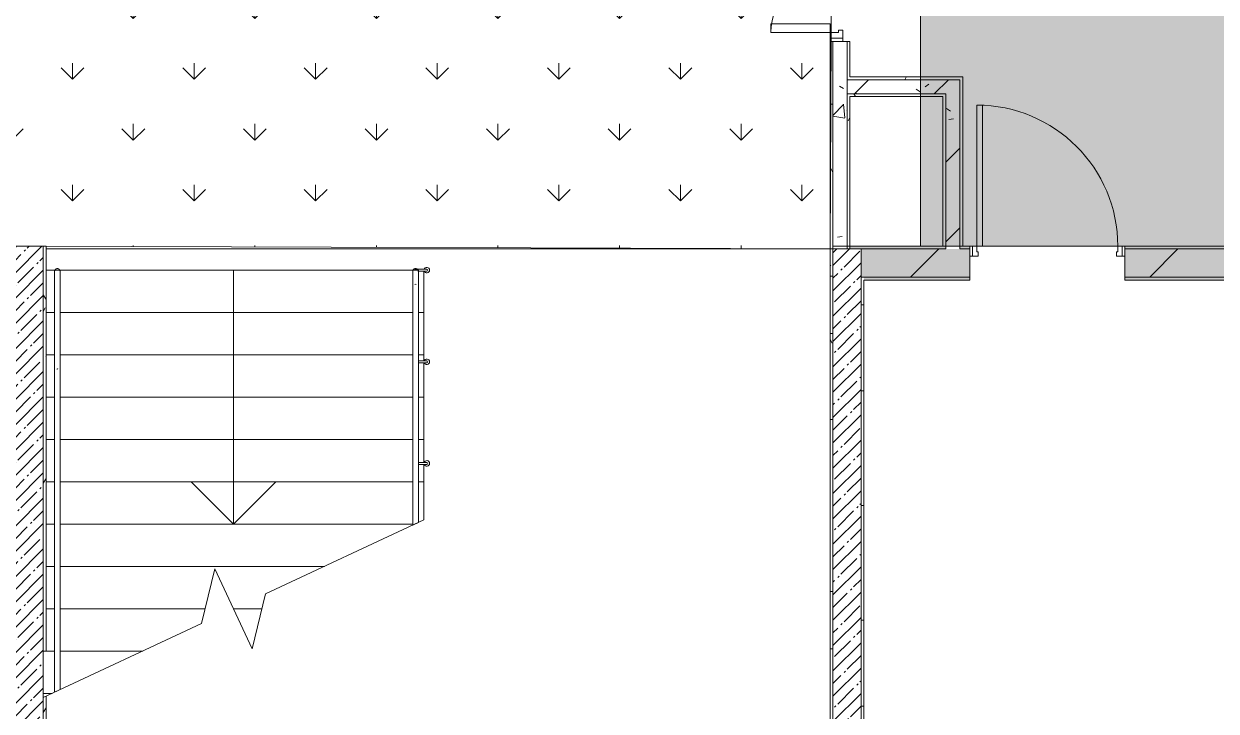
# Model space of a CAD drawing. Header units: millimetres. Extents: x -500089 to 1469082, y -290736 to 166440.
# Drawn here: x 1237216 to 1245671, y -60397 to -55525 of the extents above; entities that cross this region are included whole.
import ezdxf

# ---------------------------------------------------------------- set-up
doc = ezdxf.new("R2010")
doc.units = ezdxf.units.MM
doc.linetypes.add('ASVP_Штриховая_ш3 п1_5', pattern=[4.5, 3, -1.5])
for name, color, linetype, lineweight in [('Двери', 7, 'Continuous', 0), ('Лестницы', 7, 'Continuous', 0), ('Линии разделители', 7, 'ASVP_Штриховая_ш3 п1_5', 0), ('Ограждение', 7, 'Continuous', 0), ('Стены несущие', 7, 'Continuous', 0), ('Стены отделка', 7, 'Continuous', 0), ('Стены штриховка', 7, 'Continuous', 0), ('Стрелки вверх', 7, 'Continuous', 0), ('экспертиза условные обозначения', 1, 'Continuous', 0)]:
    doc.layers.add(name, color=color, linetype=linetype, lineweight=lineweight)
pattern_1 = [(0, (1111853.59, -73570.49), (812.8, 203.2), [67.056, -542.544, 67.056, -542.544, -3251.2]), (0, (1111853.59, -73570.49), (812.8, 203.2), [-1219.2, 67.056, -1152.144, 67.056, -542.544, -1422.4]), (0, (1111853.59, -73570.49), (812.8, 203.2), [-3048, 67.056, -339.344, 67.056, -948.944]), (120, (1112158.39, -73468.89), (-582.37636, 602.30545), [67.056, -542.544, 67.056, -542.544, -3251.2]), (120, (1112158.39, -73468.89), (-582.37636, 602.30545), [-1219.2, 67.056, -1152.144, 67.056, -542.544, -1422.4]), (120, (1112158.39, -73468.89), (-582.37636, 602.30545), [-3048, 67.056, -339.344, 67.056, -948.944]), (240, (1112259.99, -73062.49), (-230.42364, -805.50545), [67.056, -542.544, 67.056, -542.544, -3251.2]), (240, (1112259.99, -73062.49), (-230.42364, -805.50545), [-1219.2, 67.056, -1152.144, 67.056, -542.544, -1422.4]), (240, (1112259.99, -73062.49), (-230.42364, -805.50545), [-3048, 67.056, -339.344, 67.056, -948.944])]
pattern_2 = [(50, (1111853.6, -73570.5), (728.7365, -63.7558), [76.2, -838.2]), (355, (1111853.6, -73570.5), (-140.9716, 764.2276), [60.96, -670.56]), (100.451, (1111914.3, -73575.8), (587.77, 700.4668), [64.76, -712.36]), (46.184, (1111853.6, -73367.3), (1084.316, -168.171), [114.3, -1257.3]), (96.636, (1111943.9, -73381.3), (949.61, 989.71), [97.14, -1068.54]), (351.184, (1111853.6, -73367.3), (949.6206, 989.701), [91.44, -1005.84]), (21, (1111955.2, -73418.1), (606.4579, -409.0606), [76.2, -838.2]), (326, (1111955.2, -73418.1), (247.2083, 736.753), [60.96, -670.56]), (71.451, (1112005.7, -73452.2), (853.6683, 327.6855), [64.76, -712.36]), (37.5, (1111853.59, -73570.5), (12.3547, 338.2201), [33.528, -628.904, 33.528, -647.192, -673.1]), (37.5, (1111853.59, -73570.5), (12.3547, 338.2201), [-1343.152, 33.528, -639.572]), (7.5, (1111853.6, -73570.5), (267.2789, 400.7221), [33.528, -354.584, 33.528, -613.664, -256.54]), (7.5, (1111853.6, -73570.5), (267.2789, 400.7221), [-1035.304, 33.528, -223.012]), (327.5, (1111627.02, -73570.5), (542.36333, -22.91534), [33.528, -220.472, 33.528, -758.952, -1051.56]), (327.5, (1111627.02, -73570.5), (542.36333, -22.91534), [-1046.48, 33.528, -1018.032]), (317.5, (1111525.4, -73570.5), (592.517, 101.7071), [33.528, -296.672, 33.528, -492.76, -746.76]), (317.5, (1111525.4, -73570.5), (592.517, 101.7071), [-856.488, 33.528, -713.232])]
pattern_3 = [(45, (1111853.6, -73570.5), (-282.8427, 282.8427), [])]
pattern_4 = [(45, (1111853.59, -73570.49), (-89.80256, 89.80256), []), (45, (1111943.39, -73570.49), (-89.80256, 89.80256), [158.75, -31.75, 13.411, -18.339])]
pattern_5 = [(90, (1077209.23, -303341.8), (-431.0523, 431.0523), [114.3, -747.8046]), (45, (1077209.2, -303341.8), (-431.0523, 431.0523), [114.3, -495.3]), (135, (1077209.2, -303341.8), (-431.0523, -431.0523), [114.3, -495.3])]

# ---------------------------------------------------------------- blocks, each defined once
blk = doc.blocks.new('ASVP_ДверьДеревянная_1 полотно - Входная_внутр_ 1000х2000h_полотно_ Г Пр _950 в чистоте_-4213381-З Этаж 01')
at = {"layer": 'Двери', "lineweight": 18}
for p, q in [((-500, 1120), (-460, 1120)), ((-500, 120), (-500, 1120)), ((-460, 1120), (-460, 120)), ((-550, 120), (-530, 120)), ((-550, 50), (-550, 120)), ((-530, 120), (-500, 120)), ((-530, 50), (-530, 120)), ((-530, 120), (-530, 50)), ((-460, 120), (-500, 120)), ((-500, 120), (-500, 80)), ((500, 120), (530, 120)), ((500, 80), (500, 120)), ((530, 120), (530, 50)), ((530, 120), (550, 120)), ((530, 50), (530, 120)), ((550, 120), (550, 50)), ((-530, 50), (-550, 50)), ((-490, 50), (-530, 50)), ((-500, 80), (-490, 80)), ((-490, 80), (-490, 50)), ((490, 80), (500, 80)), ((490, 50), (490, 80)), ((530, 50), (490, 50)), ((550, 50), (530, 50))]:
    blk.add_line(p, q, dxfattribs=at)
at = {"layer": 'Двери'}
blk.add_arc((-500, 120), 1000, 0, 90, dxfattribs=at)
blk = doc.blocks.new('Ограждение - D40 доп поручень 700_900-3810035-З Этаж 01')
at = {"layer": 'Ограждение'}
for p, q in [((-26.7, 6.7), (-80, 6.7)), ((-80, 6.7), (-80, 6.4)), ((-80, 3.3), (-80, 6.7)), ((-80, 0), (-80, 1.7)), ((-18.2, 6.7), (-53.3, 6.7)), ((-18.9, 6.7), (-53.3, 6.7)), ((-60, -6.7), (-26.7, -6.7)), ((-53.3, -6.7), (-20, -6.7)), ((-53.3, -6.7), (-20, -6.7))]:
    blk.add_line(p, q, dxfattribs=at)
at = {"layer": 'Ограждение', "flags": 128}
for points in [[(-84.6, 4.8), (-84.4, 5), (-84.2, 5.1), (-84, 5.3), (-83.8, 5.5), (-83.6, 5.6), (-83.4, 5.7), (-83.1, 5.9), (-82.9, 6), (-82.7, 6.1), (-82.4, 6.2), (-82.2, 6.3), (-81.9, 6.4), (-81.7, 6.5), (-81.4, 6.5), (-81.1, 6.6), (-80.9, 6.6), (-80.6, 6.6)], [(-84.6, 4.8), (-84.4, 5), (-84.2, 5.1), (-84, 5.3), (-83.8, 5.5), (-83.6, 5.6), (-83.4, 5.7), (-83.1, 5.9), (-82.9, 6), (-82.7, 6.1), (-82.4, 6.2), (-82.2, 6.3), (-81.9, 6.4), (-81.7, 6.5), (-81.4, 6.5), (-81.1, 6.6), (-80.9, 6.6), (-80.6, 6.6)], [(-79.2, 6.7), (-79, 6.7), (-78.6, 6.7), (-78.3, 6.7), (-77.9, 6.7), (-77.5, 6.7), (-77, 6.7), (-76.5, 6.7), (-75.9, 6.7), (-75.3, 6.7), (-74.7, 6.7), (-74.1, 6.7), (-73.4, 6.7), (-72.7, 6.7), (-71.9, 6.7), (-71.1, 6.7), (-70.3, 6.7), (-69.5, 6.7), (-68.6, 6.7), (-67.7, 6.7), (-66.8, 6.7), (-65.9, 6.7), (-65, 6.7), (-64, 6.7), (-63, 6.7), (-62, 6.7), (-61, 6.7), (-60, 6.7), (-58.9, 6.7), (-57.9, 6.7), (-56.8, 6.7), (-55.8, 6.7), (-54.7, 6.7), (-53.6, 6.7), (-53.3, 6.7)], [(-76.5, 6.7), (-75.9, 6.7), (-75.3, 6.7), (-74.7, 6.7), (-74.1, 6.7), (-73.4, 6.7), (-72.7, 6.7), (-71.9, 6.7), (-71.1, 6.7), (-70.3, 6.7), (-69.5, 6.7), (-68.6, 6.7), (-67.7, 6.7), (-66.8, 6.7), (-65.9, 6.7), (-65, 6.7), (-64, 6.7), (-63, 6.7), (-62, 6.7), (-61, 6.7), (-60, 6.7), (-58.9, 6.7), (-57.9, 6.7), (-56.8, 6.7), (-55.8, 6.7), (-54.7, 6.7), (-53.6, 6.7), (-53.3, 6.7)], [(0, 6.7), (0, 6.7), (-0.1, 6.7), (-0.2, 6.7), (-0.3, 6.7), (-0.5, 6.7), (-0.8, 6.7), (-1, 6.7), (-1.4, 6.7), (-1.7, 6.7), (-2.1, 6.7), (-2.5, 6.7), (-3, 6.7), (-3.5, 6.7), (-4.1, 6.7), (-4.7, 6.7), (-5.3, 6.7), (-5.9, 6.7), (-6.6, 6.7), (-7.3, 6.7), (-8.1, 6.7), (-8.9, 6.7), (-9.7, 6.7), (-10.5, 6.7), (-11.4, 6.7), (-12.3, 6.7), (-13.2, 6.7), (-14.1, 6.7), (-15, 6.7), (-16, 6.7), (-17, 6.7), (-18, 6.7), (-19, 6.7), (-20, 6.7), (-21.1, 6.7), (-22.1, 6.7), (-23.2, 6.7), (-24.2, 6.7), (-25.3, 6.7), (-26.4, 6.7), (-26.7, 6.7)], [(-53.3, -6.7), (-54.4, -6.7), (-55.5, -6.7), (-56.5, -6.7), (-57.6, -6.7), (-58.6, -6.7), (-59.7, -6.7)], [(-53.3, -6.7), (-54.4, -6.7), (-55.5, -6.7), (-56.5, -6.7), (-57.6, -6.7), (-58.6, -6.7), (-59.7, -6.7)], [(-26.7, -6.7), (-25.6, -6.7), (-24.5, -6.7), (-23.5, -6.7), (-22.4, -6.7), (-21.4, -6.7), (-20.3, -6.7), (-19.3, -6.7), (-18.3, -6.7), (-17.3, -6.7), (-16.3, -6.7), (-15.3, -6.7), (-14.4, -6.7), (-13.4, -6.7), (-12.5, -6.7), (-11.6, -6.7), (-10.7, -6.7), (-9.9, -6.7), (-9.1, -6.7), (-8.3, -6.7), (-7.5, -6.7), (-6.8, -6.7), (-6.1, -6.7), (-5.5, -6.7), (-4.8, -6.7), (-4.2, -6.7), (-3.7, -6.7), (-3.1, -6.7), (-2.7, -6.7), (-2.2, -6.7), (-1.8, -6.7), (-1.4, -6.7), (-1.1, -6.7), (-0.8, -6.7), (-0.6, -6.7), (-0.4, -6.7), (-0.2, -6.7), (-0.1, -6.7), (0, -6.7), (0, -6.7)]]:
    blk.add_lwpolyline(points, dxfattribs=at)
at = {"layer": 'Ограждение'}
for centre, radius, start, end in [((-80, 0), 6.67, 90, 135), ((-80, 0), 6.67, 75, 135), ((0, 0), 20, 360, 165), ((0, 0), 6.67, 90, 135), ((0, 0), 6.67, 270, 90), ((0, 0), 20, 199.63434, 360)]:
    blk.add_arc(centre, radius, start, end, dxfattribs=at)
blk.add_open_spline([(-18.9, 6.6), (-18.9, 6.5), (-19, 6.4), (-19.1, 6.1), (-19.1, 5.8), (-19.2, 5.8)], degree=3, knots=[0.5555556, 0.5555556, 0.5555556, 0.5555556, 0.5833333, 0.6527778, 0.6666667, 0.6666667, 0.6666667, 0.6666667], dxfattribs=at)
blk = doc.blocks.new('Ограждение - D40 доп поручень 700_900-V388-З Этаж 01')
at = {"layer": 'Ограждение'}
for p, q in [((-26.7, 6.7), (-60, 6.7)), ((-18.2, 6.7), (-53.3, 6.7)), ((-18.9, 6.7), (-53.3, 6.7)), ((-60, -6.7), (-26.7, -6.7)), ((-53.3, -6.7), (-20, -6.7)), ((-53.3, -6.7), (-20, -6.7))]:
    blk.add_line(p, q, dxfattribs=at)
at = {"layer": 'Ограждение', "flags": 128}
for points in [[(-60, 6.7), (-58.9, 6.7), (-57.9, 6.7), (-56.8, 6.7), (-55.8, 6.7), (-54.7, 6.7), (-53.6, 6.7), (-53.3, 6.7)], [(-60, 6.7), (-58.9, 6.7), (-57.9, 6.7), (-56.8, 6.7), (-55.8, 6.7), (-54.7, 6.7), (-53.6, 6.7), (-53.3, 6.7)], [(0, 6.7), (0, 6.7), (-0.1, 6.7), (-0.2, 6.7), (-0.3, 6.7), (-0.5, 6.7), (-0.8, 6.7), (-1, 6.7), (-1.4, 6.7), (-1.7, 6.7), (-2.1, 6.7), (-2.5, 6.7), (-3, 6.7), (-3.5, 6.7), (-4.1, 6.7), (-4.7, 6.7), (-5.3, 6.7), (-5.9, 6.7), (-6.6, 6.7), (-7.3, 6.7), (-8.1, 6.7), (-8.9, 6.7), (-9.7, 6.7), (-10.5, 6.7), (-11.4, 6.7), (-12.3, 6.7), (-13.2, 6.7), (-14.1, 6.7), (-15, 6.7), (-16, 6.7), (-17, 6.7), (-18, 6.7), (-19, 6.7), (-20, 6.7), (-21.1, 6.7), (-22.1, 6.7), (-23.2, 6.7), (-24.2, 6.7), (-25.3, 6.7), (-26.4, 6.7), (-26.7, 6.7)], [(-53.3, -6.7), (-54.4, -6.7), (-55.5, -6.7), (-56.5, -6.7), (-57.6, -6.7), (-58.6, -6.7), (-59.7, -6.7)], [(-53.3, -6.7), (-54.4, -6.7), (-55.5, -6.7), (-56.5, -6.7), (-57.6, -6.7), (-58.6, -6.7), (-59.7, -6.7)], [(-26.7, -6.7), (-25.6, -6.7), (-24.5, -6.7), (-23.5, -6.7), (-22.4, -6.7), (-21.4, -6.7), (-20.3, -6.7), (-19.3, -6.7), (-18.3, -6.7), (-17.3, -6.7), (-16.3, -6.7), (-15.3, -6.7), (-14.4, -6.7), (-13.4, -6.7), (-12.5, -6.7), (-11.6, -6.7), (-10.7, -6.7), (-9.9, -6.7), (-9.1, -6.7), (-8.3, -6.7), (-7.5, -6.7), (-6.8, -6.7), (-6.1, -6.7), (-5.5, -6.7), (-4.8, -6.7), (-4.2, -6.7), (-3.7, -6.7), (-3.1, -6.7), (-2.7, -6.7), (-2.2, -6.7), (-1.8, -6.7), (-1.4, -6.7), (-1.1, -6.7), (-0.8, -6.7), (-0.6, -6.7), (-0.4, -6.7), (-0.2, -6.7), (-0.1, -6.7), (0, -6.7), (0, -6.7)]]:
    blk.add_lwpolyline(points, dxfattribs=at)
at = {"layer": 'Ограждение'}
for radius, start, end in [(20, 360, 165), (6.67, 90, 135), (6.67, 270, 90), (20, 199.63434, 360)]:
    blk.add_arc((0, 0), radius, start, end, dxfattribs=at)
blk.add_open_spline([(-18.9, 6.6), (-18.9, 6.5), (-19, 6.4), (-19.1, 6.1), (-19.1, 5.8), (-19.2, 5.8)], degree=3, knots=[0.5555556, 0.5555556, 0.5555556, 0.5555556, 0.5833333, 0.6527778, 0.6666667, 0.6666667, 0.6666667, 0.6666667], dxfattribs=at)
blk = doc.blocks.new('Ограждение - Ограждение-3490609-З Этаж 01')
for name, p in [('Ограждение - D40 доп поручень 700_900-3810035-З Этаж 01', (128220, 16300)), ('Ограждение - D40 доп поручень 700_900-V388-З Этаж 01', (128220, 15650)), ('Ограждение - D40 доп поручень 700_900-V388-З Этаж 01', (128220, 14930))]:
    blk.add_blockref(name, p)
blk = doc.blocks.new('Тип верхнего поручня - Верхний поручень_Внутренний_-3490615-З Этаж 01')
at = {"layer": 'Ограждение'}
for p, q in [((128120, 16300), (128120, 16155.3)), ((128160, 16155.3), (128160, 16300))]:
    blk.add_line(p, q, dxfattribs=at)
at = {"layer": 'Ограждение', "flags": 128}
blk.add_lwpolyline([(128143.9, 16199.1), (128140, 16200), (128136.1, 16199.1)], dxfattribs=at)
blk = doc.blocks.new('Тип верхнего поручня - D40-V389-З Этаж 01')
at = {"layer": 'Ограждение', "flags": 128}
for points in [[(39870, 7141.1), (39870.1, 7142.8), (39870.3, 7144.6), (39870.7, 7146.3), (39871.2, 7147.8), (39871.8, 7149.3), (39872.5, 7150.7), (39873.2, 7151.9), (39873.9, 7153), (39874.7, 7153.9), (39875.5, 7154.8), (39876.2, 7155.6), (39877, 7156.2), (39877.7, 7156.8), (39878.4, 7157.3), (39879.1, 7157.8), (39879.7, 7158.2), (39880.3, 7158.6), (39880.9, 7158.9), (39881.5, 7159.2), (39882, 7159.4), (39882.6, 7159.6), (39883.1, 7159.8), (39883.6, 7160), (39884, 7160.1), (39884.5, 7160.3), (39884.9, 7160.4), (39885.4, 7160.5), (39885.8, 7160.6), (39886.2, 7160.7), (39886.6, 7160.8), (39887, 7160.8), (39887.3, 7160.9), (39887.7, 7160.9), (39888.1, 7161), (39888.5, 7161), (39888.8, 7161), (39889.2, 7161), (39889.5, 7161.1), (39889.9, 7161.1), (39890, 7161.1)], [(39910, 7141.1), (39909.9, 7142.8), (39909.7, 7144.6), (39909.3, 7146.3), (39908.8, 7147.8), (39908.2, 7149.3), (39907.5, 7150.7), (39906.8, 7151.9), (39906.1, 7153), (39905.3, 7153.9), (39904.5, 7154.8), (39903.8, 7155.6), (39903, 7156.2), (39902.3, 7156.8), (39901.6, 7157.3), (39900.9, 7157.8), (39900.3, 7158.2), (39899.7, 7158.6), (39899.1, 7158.9), (39898.5, 7159.2), (39898, 7159.4), (39897.4, 7159.6), (39896.9, 7159.8), (39896.4, 7160), (39896, 7160.1), (39895.5, 7160.3), (39895.1, 7160.4), (39894.6, 7160.5), (39894.2, 7160.6), (39893.8, 7160.7), (39893.4, 7160.8), (39893, 7160.8), (39892.7, 7160.9), (39892.3, 7160.9), (39891.9, 7161), (39891.5, 7161), (39891.2, 7161), (39890.8, 7161), (39890.5, 7161.1), (39890.1, 7161.1), (39890, 7161.1)]]:
    blk.add_lwpolyline(points, dxfattribs=at)
blk = doc.blocks.new('Тип верхнего поручня - Верхний поручень_Внутренний_-V392-З Этаж 01')
at = {"layer": 'Ограждение'}
for p, q in [((128160, 16300), (128120, 16300)), ((128120, 16300), (128120, 14492.2)), ((128160, 16300), (128160, 14510.9)), ((128120, 14492.2), (128160, 14510.9))]:
    blk.add_line(p, q, dxfattribs=at)
blk = doc.blocks.new('Тип перил - Перила_Внутренний_-3490646-З Этаж 01')
at = {"layer": 'Ограждение'}
for p, q in [((125580, 16300), (125580, 15555.3)), ((125620, 15555.3), (125620, 16300))]:
    blk.add_line(p, q, dxfattribs=at)
at = {"layer": 'Ограждение', "flags": 128}
blk.add_lwpolyline([(125603.9, 15599.1), (125600, 15600), (125596.1, 15599.1)], dxfattribs=at)
blk = doc.blocks.new('Тип перил - D40-138916-З Этаж 01')
at = {"layer": 'Ограждение', "flags": 128}
for points in [[(37330, 7141.1), (37330.1, 7142.8), (37330.3, 7144.6), (37330.7, 7146.3), (37331.2, 7147.8), (37331.8, 7149.3), (37332.5, 7150.7), (37333.2, 7151.9), (37333.9, 7153), (37334.7, 7153.9), (37335.5, 7154.8), (37336.2, 7155.6), (37337, 7156.2), (37337.7, 7156.8), (37338.4, 7157.3), (37339.1, 7157.8), (37339.7, 7158.2), (37340.3, 7158.6), (37340.9, 7158.9), (37341.5, 7159.2), (37342, 7159.4), (37342.6, 7159.6), (37343.1, 7159.8), (37343.6, 7160), (37344, 7160.1), (37344.5, 7160.3), (37344.9, 7160.4), (37345.4, 7160.5), (37345.8, 7160.6), (37346.2, 7160.7), (37346.6, 7160.8), (37347, 7160.8), (37347.3, 7160.9), (37347.7, 7160.9), (37348.1, 7161), (37348.5, 7161), (37348.8, 7161), (37349.2, 7161), (37349.5, 7161.1), (37349.9, 7161.1), (37350, 7161.1)], [(37370, 7141.1), (37369.9, 7142.8), (37369.7, 7144.6), (37369.3, 7146.3), (37368.8, 7147.8), (37368.2, 7149.3), (37367.5, 7150.7), (37366.8, 7151.9), (37366.1, 7153), (37365.3, 7153.9), (37364.5, 7154.8), (37363.8, 7155.6), (37363, 7156.2), (37362.3, 7156.8), (37361.6, 7157.3), (37360.9, 7157.8), (37360.3, 7158.2), (37359.7, 7158.6), (37359.1, 7158.9), (37358.5, 7159.2), (37358, 7159.4), (37357.4, 7159.6), (37356.9, 7159.8), (37356.4, 7160), (37356, 7160.1), (37355.5, 7160.3), (37355.1, 7160.4), (37354.6, 7160.5), (37354.2, 7160.6), (37353.8, 7160.7), (37353.4, 7160.8), (37353, 7160.8), (37352.7, 7160.9), (37352.3, 7160.9), (37351.9, 7161), (37351.5, 7161), (37351.2, 7161), (37350.8, 7161), (37350.5, 7161.1), (37350.1, 7161.1), (37350, 7161.1)]]:
    blk.add_lwpolyline(points, dxfattribs=at)
blk = doc.blocks.new('Тип перил - Перила_Внутренний_-V393-З Этаж 01')
at = {"layer": 'Ограждение'}
for p, q in [((125620, 16300), (125580, 16300)), ((125580, 16300), (125580, 13307.8)), ((125620, 16300), (125620, 13326.4)), ((125580, 13307.8), (125620, 13326.4))]:
    blk.add_line(p, q, dxfattribs=at)
blk = doc.blocks.new('ASVP_ДверьПротивопожарнаяСтальная_2 полотна - EI30 1320х2000h_полотна_ Г Л _1200 в чистоте_-4225098-З Этаж 01')
at = {"layer": 'Двери', "lineweight": 18}
for p, q in [((660, 970), (600, 970)), ((600, 970), (600, 70)), ((660, 70), (660, 970)), ((-660, 490), (-600, 490)), ((-660, 70), (-660, 490)), ((-600, 490), (-600, 70)), ((-725, 70), (-700, 70)), ((-725, -20), (-725, 70)), ((-700, 70), (-660, 70)), ((-700, -20), (-700, 70)), ((-700, 70), (-700, -20)), ((-600, 70), (-660, 70)), ((-660, 70), (-660, 10)), ((-660, 10), (-644, 10)), ((-644, 10), (-644, -20)), ((600, 70), (660, 70)), ((660, 10), (644, 10)), ((644, 10), (644, -20)), ((700, 70), (660, 70)), ((660, 70), (660, 10)), ((700, -20), (700, 70)), ((725, 70), (700, 70)), ((700, 70), (700, -20)), ((725, -20), (725, 70)), ((-700, -20), (-725, -20)), ((-644, -20), (-700, -20)), ((644, -20), (700, -20)), ((700, -20), (725, -20))]:
    blk.add_line(p, q, dxfattribs=at)
at = {"layer": 'Двери'}
for centre, radius, start, end in [((660, 70), 900, 90, 180), ((-660, 70), 420, 360, 90)]:
    blk.add_arc(centre, radius, start, end, dxfattribs=at)

msp = doc.modelspace()

# ---------------------------------------------------------------- hatches: boundary and pattern name
at = {"layer": 'Стены штриховка'}
h = msp.add_hatch(dxfattribs=at)
h.set_pattern_fill('FP_174', color=256, style=0, pattern_type=2)
h.set_pattern_definition(pattern_1)
h.paths.add_polyline_path([(1242953.585, -57120.488), (1242953.585, -55650.488), (1242933.585, -55650.488), (1242933.585, -57120.488)], flags=0)
h.paths.add_polyline_path([(1242933.585, -54200.488), (1242953.585, -54200.488), (1242953.585, -53090.488), (1242933.585, -53090.488)], flags=0)
h = msp.add_hatch(dxfattribs=at)
h.set_pattern_fill('FP_31', color=256, style=0, pattern_type=2)
h.set_pattern_definition(pattern_2)
h.paths.add_polyline_path([(1243053.585, -57120.488), (1243053.585, -55650.488), (1242953.585, -55650.488), (1242953.585, -57120.488)], flags=0)
h.paths.add_polyline_path([(1243053.585, -54200.488), (1243053.585, -53070.488), (1242953.585, -53070.488), (1242953.585, -54200.488), (1243023.585, -54200.488)], flags=0)
h = msp.add_hatch(dxfattribs=at)
h.set_pattern_fill('FP_174', color=256, style=0, pattern_type=2)
h.set_pattern_definition(pattern_1)
h.paths.add_polyline_path([(1243073.585, -57120.488), (1243073.585, -56020.488), (1243053.585, -56020.488), (1243053.585, -57120.488)], flags=0)
h.paths.add_polyline_path([(1243073.585, -55920.488), (1243073.585, -55650.488), (1243053.585, -55650.488), (1243053.585, -55920.488)], flags=0)
h.paths.add_polyline_path([(1243073.585, -54200.488), (1243073.585, -53070.488), (1243053.585, -53070.488), (1243053.585, -54200.488)], flags=0)
h = msp.add_hatch(dxfattribs=at)
h.set_pattern_fill('FP_201', color=256, style=0, pattern_type=2)
h.set_pattern_definition(pattern_3)
h.paths.add_polyline_path([(1243173.585, -56020.488), (1243853.585, -56020.488), (1243853.585, -55920.488), (1243053.585, -55920.488), (1243053.585, -56020.488), (1243153.585, -56020.488)], flags=0)
h = msp.add_hatch(dxfattribs=at)
h.set_pattern_fill('FP_31', color=256, style=0, pattern_type=2)
h.set_pattern_definition(pattern_2)
h.paths.add_polyline_path([(1243173.585, -56020.488), (1243853.585, -56020.488), (1243853.585, -55920.488), (1243053.585, -55920.488), (1243053.585, -56020.488), (1243153.585, -56020.488)], flags=0)
h = msp.add_hatch(dxfattribs=at)
h.set_pattern_fill('FP_174', color=256, style=0, pattern_type=2)
h.set_pattern_definition(pattern_1)
h.paths.add_polyline_path([(1243529.557, -55920.488), (1243873.585, -55920.488), (1243873.585, -55900.488), (1243073.585, -55900.488), (1243073.585, -55920.488), (1243173.585, -55920.488)], flags=0)
h = msp.add_hatch(dxfattribs=at)
h.set_pattern_fill('FP_174', color=256, style=0, pattern_type=2)
h.set_pattern_definition(pattern_1)
h.paths.add_polyline_path([(1243073.585, -56040.488), (1243753.585, -56040.488), (1243753.585, -56020.488), (1243073.585, -56020.488)], flags=0)
h = msp.add_hatch(dxfattribs=at)
h.set_pattern_fill('FP_201', color=256, style=0, pattern_type=2)
h.set_pattern_definition(pattern_3)
h.paths.add_polyline_path([(1243753.585, -57120.488), (1243853.585, -57120.488), (1243853.585, -56020.488), (1243753.585, -56020.488), (1243753.585, -57100.488)], flags=0)
h = msp.add_hatch(dxfattribs=at)
h.set_pattern_fill('FP_31', color=256, style=0, pattern_type=2)
h.set_pattern_definition(pattern_2)
h.paths.add_polyline_path([(1243753.585, -57120.488), (1243853.585, -57120.488), (1243853.585, -56020.488), (1243753.585, -56020.488), (1243753.585, -57100.488)], flags=0)
h = msp.add_hatch(dxfattribs=at)
h.set_pattern_fill('FP_35', color=256, style=0, pattern_type=2)
h.set_pattern_definition(pattern_4)
h.paths.add_polyline_path([(1237153.585, -64820.488), (1237353.585, -64820.488), (1237353.585, -57100.488), (1237153.585, -57100.488), (1237153.585, -64819.253)], flags=0)
h = msp.add_hatch(dxfattribs=at)
h.set_pattern_fill('FP_174', color=256, style=0, pattern_type=2)
h.set_pattern_definition(pattern_1)
h.paths.add_polyline_path([(1237353.585, -64820.488), (1237373.585, -64820.488), (1237373.585, -60290.677), (1237353.585, -60300.003), (1237353.585, -64806.908)], flags=0)
h.paths.add_polyline_path([(1237373.585, -59970.488), (1237373.585, -57100.488), (1237353.585, -57100.488), (1237353.585, -59970.488)], flags=0)
h = msp.add_hatch(dxfattribs=at)
h.set_pattern_fill('FP_174', color=256, style=0, pattern_type=2)
h.set_pattern_definition(pattern_1)
h.paths.add_polyline_path([(1242953.585, -64820.488), (1242953.585, -57120.488), (1242933.585, -57120.488), (1242933.585, -64820.488)], flags=0)
h = msp.add_hatch(dxfattribs=at)
h.set_pattern_fill('FP_35', color=256, style=0, pattern_type=2)
h.set_pattern_definition(pattern_4)
h.paths.add_polyline_path([(1242953.585, -64820.488), (1243153.585, -64820.488), (1243153.585, -57120.488), (1242953.585, -57120.488), (1242953.585, -64692.485)], flags=0)
h = msp.add_hatch(dxfattribs=at)
h.set_pattern_fill('FP_174', color=256, style=0, pattern_type=2)
h.set_pattern_definition(pattern_1)
h.paths.add_polyline_path([(1277684.39, -57120.488), (1278253.585, -57120.488), (1278253.585, -57100.488), (1270453.585, -57100.488), (1270453.585, -57120.488), (1276888.487, -57120.488)], flags=0)
h.paths.add_polyline_path([(1264853.585, -57120.488), (1266103.585, -57120.488), (1266103.585, -57100.488), (1255873.585, -57100.488), (1255873.585, -57120.488), (1264703.585, -57120.488)], flags=0)
h.paths.add_polyline_path([(1243753.585, -57120.488), (1243753.585, -57100.488), (1243073.585, -57100.488), (1243073.585, -57120.488), (1243733.585, -57120.488)], flags=0)
h.paths.add_polyline_path([(1243923.585, -57120.488), (1243923.585, -57100.488), (1243853.585, -57100.488), (1243853.585, -57120.488), (1243873.585, -57120.488)], flags=0)
h.paths.add_polyline_path([(1245023.585, -57120.488), (1254773.585, -57120.488), (1254773.585, -57100.488), (1245023.585, -57100.488)], flags=0)
h.paths.add_polyline_path([(1269104.741, -57120.488), (1269353.585, -57120.488), (1269353.585, -57100.488), (1267203.585, -57100.488), (1267203.585, -57120.488), (1268603.585, -57120.488)], flags=0)
h = msp.add_hatch(dxfattribs=at)
h.set_pattern_fill('FP_201', color=256, style=0, pattern_type=2)
h.set_pattern_definition(pattern_3)
h.paths.add_polyline_path([(1278253.585, -57320.488), (1278253.585, -57120.488), (1274553.585, -57120.488), (1274553.585, -57320.488), (1276888.487, -57320.488)], flags=0)
h.paths.add_polyline_path([(1273653.585, -57320.488), (1273653.585, -57120.488), (1270453.585, -57120.488), (1270453.585, -57320.488), (1272440.627, -57320.488)], flags=0)
h.paths.add_polyline_path([(1248353.585, -57320.488), (1248353.585, -57120.488), (1245023.585, -57120.488), (1245023.585, -57320.488), (1245753.468, -57320.488)], flags=0)
h.paths.add_polyline_path([(1243923.585, -57320.488), (1243923.585, -57120.488), (1243153.585, -57121.202), (1243153.585, -57320.488), (1243529.557, -57320.488)], flags=0)
h.paths.add_polyline_path([(1249253.585, -57320.488), (1253503.585, -57320.488), (1253503.585, -57120.488), (1249253.585, -57120.488), (1249253.585, -57215.758)], flags=0)
h.paths.add_polyline_path([(1258753.585, -57320.488), (1258753.585, -57120.488), (1255873.585, -57120.488), (1255873.585, -57320.488), (1256671.159, -57320.488)], flags=0)
h.paths.add_polyline_path([(1254403.585, -57320.488), (1254773.585, -57320.488), (1254773.585, -57120.488), (1254403.585, -57120.488), (1254403.585, -57223.266)], flags=0)
h.paths.add_polyline_path([(1259653.585, -57320.488), (1263953.585, -57320.488), (1263953.585, -57120.488), (1259653.585, -57120.488), (1259653.585, -57206.105)], flags=0)
h.paths.add_polyline_path([(1268153.585, -57320.488), (1268453.585, -57320.488), (1268453.585, -57120.488), (1267203.585, -57120.488), (1267203.585, -57320.488), (1268053.585, -57320.488)], flags=0)
h.paths.add_polyline_path([(1265253.585, -57320.488), (1266103.585, -57320.488), (1266103.585, -57120.488), (1264853.585, -57120.488), (1264853.585, -57320.488), (1265153.585, -57320.488)], flags=0)
h = msp.add_hatch(dxfattribs=at)
h.set_pattern_fill('FP_31', color=256, style=0, pattern_type=2)
h.set_pattern_definition(pattern_2)
h.paths.add_polyline_path([(1278253.585, -57320.488), (1278253.585, -57120.488), (1274553.585, -57120.488), (1274553.585, -57320.488), (1276888.487, -57320.488)], flags=0)
h.paths.add_polyline_path([(1273653.585, -57320.488), (1273653.585, -57120.488), (1270453.585, -57120.488), (1270453.585, -57320.488), (1272440.627, -57320.488)], flags=0)
h.paths.add_polyline_path([(1248353.585, -57320.488), (1248353.585, -57120.488), (1245023.585, -57120.488), (1245023.585, -57320.488), (1245753.468, -57320.488)], flags=0)
h.paths.add_polyline_path([(1243923.585, -57320.488), (1243923.585, -57120.488), (1243153.585, -57121.202), (1243153.585, -57320.488), (1243529.557, -57320.488)], flags=0)
h.paths.add_polyline_path([(1249253.585, -57320.488), (1253503.585, -57320.488), (1253503.585, -57120.488), (1249253.585, -57120.488), (1249253.585, -57215.758)], flags=0)
h.paths.add_polyline_path([(1258753.585, -57320.488), (1258753.585, -57120.488), (1255873.585, -57120.488), (1255873.585, -57320.488), (1256671.159, -57320.488)], flags=0)
h.paths.add_polyline_path([(1254403.585, -57320.488), (1254773.585, -57320.488), (1254773.585, -57120.488), (1254403.585, -57120.488), (1254403.585, -57223.266)], flags=0)
h.paths.add_polyline_path([(1259653.585, -57320.488), (1263953.585, -57320.488), (1263953.585, -57120.488), (1259653.585, -57120.488), (1259653.585, -57206.105)], flags=0)
h.paths.add_polyline_path([(1268153.585, -57320.488), (1268453.585, -57320.488), (1268453.585, -57120.488), (1267203.585, -57120.488), (1267203.585, -57320.488), (1268053.585, -57320.488)], flags=0)
h.paths.add_polyline_path([(1265253.585, -57320.488), (1266103.585, -57320.488), (1266103.585, -57120.488), (1264853.585, -57120.488), (1264853.585, -57320.488), (1265153.585, -57320.488)], flags=0)
h = msp.add_hatch(dxfattribs=at)
h.set_pattern_fill('FP_174', color=256, style=0, pattern_type=2)
h.set_pattern_definition(pattern_1)
h.paths.add_polyline_path([(1243153.585, -64620.488), (1243173.585, -64620.488), (1243173.585, -57320.488), (1243153.585, -57320.488), (1243153.585, -64201.68)], flags=0)
h = msp.add_hatch(dxfattribs=at)
h.set_pattern_fill('FP_174', color=256, style=0, pattern_type=2)
h.set_pattern_definition(pattern_1)
h.paths.add_polyline_path([(1270892.521, -57340.488), (1278253.585, -57340.488), (1278253.585, -57320.488), (1270453.585, -57320.488), (1270453.585, -57340.488), (1270736.298, -57340.488)], flags=0)
h.paths.add_polyline_path([(1243753.585, -57340.488), (1243923.585, -57340.488), (1243923.585, -57320.488), (1243173.585, -57320.488), (1243173.585, -57340.488), (1243529.557, -57340.488)], flags=0)
h.paths.add_polyline_path([(1245023.585, -57340.488), (1253903.585, -57340.488), (1253903.585, -57320.488), (1245023.585, -57320.488)], flags=0)
h.paths.add_polyline_path([(1264873.585, -57340.488), (1265153.585, -57340.488), (1265153.585, -57320.488), (1264853.585, -57320.488), (1264853.585, -57340.488)], flags=0)
h.paths.add_polyline_path([(1264656.881, -57340.488), (1264703.585, -57340.488), (1264703.585, -57320.488), (1255873.585, -57320.488), (1255873.585, -57340.488), (1263953.585, -57340.488)], flags=0)
h.paths.add_polyline_path([(1269353.585, -57340.488), (1269353.585, -57320.488), (1268603.585, -57320.488), (1268603.585, -57340.488), (1269104.741, -57340.488)], flags=0)
h.paths.add_polyline_path([(1254773.585, -57340.488), (1254773.585, -57320.488), (1254053.585, -57320.488), (1254053.585, -57340.488), (1254403.585, -57340.488)], flags=0)
h.paths.add_polyline_path([(1268173.585, -57340.488), (1268453.585, -57340.488), (1268453.585, -57320.488), (1268153.585, -57320.488), (1268153.585, -57340.488)], flags=0)
h.paths.add_polyline_path([(1265253.585, -57340.488), (1266103.585, -57340.488), (1266103.585, -57320.488), (1265253.585, -57320.488)], flags=0)
h.paths.add_polyline_path([(1268053.585, -57340.488), (1268053.585, -57320.488), (1267203.585, -57320.488), (1267203.585, -57340.488), (1268033.585, -57340.488)], flags=0)
at = {"layer": 'экспертиза условные обозначения'}
h = msp.add_hatch(dxfattribs=at)
h.set_pattern_fill('GRASS', color=3, scale=24)
h.set_pattern_definition(pattern_5)
h.paths.add_polyline_path([(1243073.585, -53070.488), (1268673.585, -53090.488), (1268673.585, -15390.488), (1274683.585, -15390.488), (1274683.585, -53090.488), (1278233.585, -53090.488), (1278233.585, -53320.488), (1278453.585, -53320.488), (1278453.585, -56870.488), (1278233.585, -56870.488), (1278233.585, -57100.488), (1243573.585, -57100.488), (1243573.585, -55400.488), (1243073.585, -55400.488)])
h = msp.add_hatch(dxfattribs=at)
h.set_pattern_fill('GRASS', color=6, scale=24)
h.set_pattern_definition(pattern_5)
h.paths.add_polyline_path([(1216573.586, -55050.488), (1216573.586, -53090.488), (1222173.586, -53090.488), (1222173.586, -50670.488), (1229303.585, -50670.488), (1229303.585, -52950.488), (1228603.586, -52950.488), (1228603.586, -53090.488), (1230893.585, -53090.488), (1242953.585, -53090.488), (1242933.585, -57120.488), (1237273.585, -57100.488), (1224273.586, -57100.488), (1224273.586, -55050.488)])

# ---------------------------------------------------------------- linework, layer by layer
at = {"layer": 'Лестницы'}
for p, q in [((1237433.585, -57270.488), (1237373.585, -57270.488)), ((1237433.585, -57270.488), (1237373.585, -57270.488)), ((1239973.585, -57270.488), (1237473.585, -57270.488)), ((1239973.585, -57270.488), (1237473.585, -57270.488)), ((1240053.585, -57277.155), (1240053.585, -57570.488)), ((1237433.585, -57570.488), (1237373.585, -57570.488)), ((1237433.585, -57570.488), (1237373.585, -57570.488)), ((1239973.585, -57570.488), (1237473.585, -57570.488)), ((1239973.585, -57570.488), (1237473.585, -57570.488)), ((1240053.585, -57570.488), (1240013.585, -57570.488)), ((1240053.585, -57570.488), (1240013.585, -57570.488)), ((1240053.585, -57570.488), (1240053.585, -57870.488)), ((1237433.585, -57870.488), (1237373.585, -57870.488)), ((1237433.585, -57870.488), (1237373.585, -57870.488)), ((1239973.585, -57870.488), (1237473.585, -57870.488)), ((1239973.585, -57870.488), (1237473.585, -57870.488)), ((1240053.585, -57870.488), (1240013.585, -57870.488)), ((1240053.585, -57870.488), (1240013.585, -57870.488)), ((1240053.585, -57870.488), (1240053.585, -57913.928)), ((1240053.585, -57927.155), (1240053.585, -58170.488)), ((1237433.585, -58170.488), (1237373.585, -58170.488)), ((1237433.585, -58170.488), (1237373.585, -58170.488)), ((1239973.585, -58170.488), (1237473.585, -58170.488)), ((1239973.585, -58170.488), (1237473.585, -58170.488)), ((1240053.585, -58170.488), (1240013.585, -58170.488)), ((1240053.585, -58170.488), (1240013.585, -58170.488)), ((1240053.585, -58170.488), (1240053.585, -58470.488)), ((1237433.585, -58470.488), (1237373.585, -58470.488)), ((1237433.585, -58470.488), (1237373.585, -58470.488)), ((1239973.585, -58470.488), (1237473.585, -58470.488)), ((1239973.585, -58470.488), (1237473.585, -58470.488)), ((1240053.585, -58470.488), (1240013.585, -58470.488)), ((1240053.585, -58470.488), (1240013.585, -58470.488)), ((1240053.585, -58470.488), (1240053.585, -58633.928)), ((1240053.585, -58647.155), (1240053.585, -58770.488)), ((1237433.585, -58770.488), (1237373.585, -58770.488)), ((1237433.585, -58770.488), (1237373.585, -58770.488)), ((1239973.585, -58770.488), (1237473.585, -58770.488)), ((1239973.585, -58770.488), (1237473.585, -58770.488)), ((1240053.585, -58770.488), (1240013.585, -58770.488)), ((1240053.585, -58770.488), (1240013.585, -58770.488)), ((1240053.585, -58770.488), (1240053.585, -59040.973)), ((1237433.585, -59070.488), (1237373.585, -59070.488)), ((1237433.585, -59070.488), (1237373.585, -59070.488)), ((1239973.585, -59070.488), (1237473.585, -59070.488)), ((1239973.585, -59070.488), (1237473.585, -59070.488)), ((1238930.162, -59564.833), (1240053.585, -59040.973)), ((1237433.585, -59370.488), (1237373.585, -59370.488)), ((1237433.585, -59370.488), (1237373.585, -59370.488)), ((1239346.938, -59370.488), (1237473.585, -59370.488)), ((1239346.938, -59370.488), (1237473.585, -59370.488)), ((1238477.008, -59776.142), (1238571.517, -59387.267)), ((1238571.517, -59387.267), (1238835.654, -59953.709)), ((1238835.654, -59953.709), (1238930.162, -59564.833)), ((1237433.585, -59670.488), (1237373.585, -59670.488)), ((1237433.585, -59670.488), (1237373.585, -59670.488)), ((1238502.686, -59670.488), (1237473.585, -59670.488)), ((1238502.686, -59670.488), (1237473.585, -59670.488)), ((1238904.485, -59670.488), (1238703.585, -59670.488)), ((1238904.485, -59670.488), (1238703.585, -59670.488)), ((1237353.585, -60300.003), (1238477.008, -59776.142)), ((1237353.585, -59970.488), (1237353.585, -60270.488)), ((1237433.585, -59970.488), (1237353.585, -59970.488)), ((1237433.585, -59970.488), (1237353.585, -59970.488)), ((1238060.233, -59970.488), (1237473.585, -59970.488)), ((1238060.233, -59970.488), (1237473.585, -59970.488)), ((1237353.585, -60270.488), (1237353.585, -60300.003)), ((1237416.881, -60270.488), (1237353.585, -60270.488)), ((1237416.881, -60270.488), (1237353.585, -60270.488))]:
    msp.add_line(p, q, dxfattribs=at)
at = {"layer": 'Линии разделители', "color": 7}
msp.add_line((1237373.585, -57120.488), (1242933.585, -57120.488), dxfattribs=at)
at = {"layer": 'Стены несущие'}
for p, q in [((1242953.585, -55650.488), (1242953.585, -57120.488)), ((1243053.585, -55650.488), (1243023.585, -55650.488)), ((1243053.585, -55650.488), (1243053.585, -55920.488)), ((1243853.585, -55920.488), (1243053.585, -55920.488)), ((1243853.585, -57120.488), (1243853.585, -55920.488)), ((1243053.585, -56020.488), (1243053.585, -57120.488)), ((1243753.585, -56020.488), (1243053.585, -56020.488)), ((1243753.585, -57120.488), (1243753.585, -56020.488)), ((1237353.585, -57100.488), (1237153.585, -57100.488)), ((1237353.585, -57100.488), (1237353.585, -59970.488)), ((1243173.585, -57120.488), (1242953.585, -57120.488)), ((1242953.585, -57120.488), (1242953.585, -64820.488)), ((1243753.585, -57120.488), (1243173.585, -57120.488)), ((1243923.585, -57120.488), (1243853.585, -57120.488)), ((1248353.585, -57120.488), (1245023.585, -57120.488)), ((1243923.585, -57320.488), (1243923.585, -57170.488)), ((1245023.585, -57170.488), (1245023.585, -57320.488)), ((1243923.585, -57320.488), (1243153.585, -57320.488)), ((1243153.585, -57320.488), (1243153.585, -64820.488)), ((1248353.585, -57320.488), (1245023.585, -57320.488)), ((1237353.585, -60300.003), (1237353.585, -64820.488))]:
    msp.add_line(p, q, dxfattribs=at)
at = {"layer": 'Стены отделка'}
for p, q in [((1242933.585, -55650.488), (1242933.585, -57120.488)), ((1243073.585, -55650.488), (1243053.585, -55650.488)), ((1243073.585, -55900.488), (1243073.585, -55650.488)), ((1243873.585, -55900.488), (1243073.585, -55900.488)), ((1243873.585, -57100.488), (1243873.585, -55900.488)), ((1243073.585, -57120.488), (1243073.585, -56040.488)), ((1243073.585, -56040.488), (1243733.585, -56040.488)), ((1243733.585, -56040.488), (1243733.585, -57100.488)), ((1237373.585, -57100.488), (1237353.585, -57100.488)), ((1237373.585, -59970.488), (1237373.585, -57100.488)), ((1242953.585, -57120.488), (1242933.585, -57120.488)), ((1242933.585, -57120.488), (1242933.585, -64820.488)), ((1243733.585, -57100.488), (1242953.585, -57100.488)), ((1242953.585, -57100.488), (1242953.585, -57120.488)), ((1243923.585, -57100.488), (1243873.585, -57100.488)), ((1254773.585, -57100.488), (1245023.585, -57100.488)), ((1243923.585, -57340.488), (1243923.585, -57320.488)), ((1245023.585, -57320.488), (1245023.585, -57340.488)), ((1243173.585, -57340.488), (1243923.585, -57340.488)), ((1243173.585, -64820.488), (1243173.585, -57340.488)), ((1245023.585, -57340.488), (1253883.585, -57340.488)), ((1237373.585, -64820.488), (1237373.585, -60290.677))]:
    msp.add_line(p, q, dxfattribs=at)
at = {"layer": 'Стены штриховка'}
for p, q in [((1243053.585, -55920.488), (1243053.585, -56020.488)), ((1243153.585, -57120.488), (1243153.585, -57320.488))]:
    msp.add_line(p, q, dxfattribs=at)
at = {"layer": 'Стрелки вверх'}
for p, q in [((1238703.585, -57270.488), (1238703.585, -57570.488)), ((1238703.585, -57570.488), (1238703.585, -57870.488)), ((1238703.585, -57870.488), (1238703.585, -58170.488)), ((1238703.585, -58170.488), (1238703.585, -58470.488)), ((1238703.585, -58470.488), (1238703.585, -58770.488)), ((1238703.585, -59070.488), (1238403.585, -58770.488)), ((1238703.585, -58770.488), (1238703.585, -59070.488)), ((1238703.585, -59070.488), (1239003.585, -58770.488))]:
    msp.add_line(p, q, dxfattribs=at)
at = {"layer": 'экспертиза условные обозначения', "color": 3}
msp.add_lwpolyline([(1243073.585, -53070.488), (1268673.585, -53090.488), (1268673.585, -15390.488), (1274683.585, -15390.488), (1274683.585, -53090.488), (1278233.585, -53090.488), (1278233.585, -53320.488), (1278453.585, -53320.488), (1278453.585, -56870.488), (1278233.585, -56870.488), (1278233.585, -57100.488), (1243573.585, -57100.488), (1243573.585, -55400.488), (1243073.585, -55400.488), (1243073.585, -53070.488)], dxfattribs=at)
at = {"layer": 'экспертиза условные обозначения', "color": 6}
msp.add_lwpolyline([(1216573.586, -55050.488), (1216573.586, -53090.488), (1222173.586, -53090.488), (1222173.586, -50670.488), (1229303.585, -50670.488), (1229303.585, -50670.488), (1229303.585, -50670.488), (1229303.585, -50670.488), (1229303.585, -50670.488), (1229303.585, -50670.488), (1229303.585, -50670.488), (1229303.585, -52950.488), (1228603.586, -52950.488), (1228603.586, -53090.488), (1230893.585, -53090.488), (1242953.585, -53090.488), (1242933.585, -57120.488), (1237273.585, -57100.488), (1237273.585, -57100.488), (1224273.586, -57100.488), (1224273.586, -55050.488), (1216573.586, -55050.488)], dxfattribs=at)

# ---------------------------------------------------------------- block references
at = {"layer": 'Двери', "rotation": 90}
msp.add_blockref('ASVP_ДверьПротивопожарнаяСтальная_2 полотна - EI30 1320х2000h_полотна_ Г Л _1200 в чистоте_-4225098-З Этаж 01', (1243003.585, -54925.488), dxfattribs=at)
at = {"layer": 'Двери'}
msp.add_blockref('ASVP_ДверьДеревянная_1 полотно - Входная_внутр_ 1000х2000h_полотно_ Г Пр _950 в чистоте_-4213381-З Этаж 01', (1244473.585, -57220.488), dxfattribs=at)
at = {"layer": 'Ограждение'}
for name, p in [('Тип перил - D40-138916-З Этаж 01', (1200103.585, -64420.488)), ('Тип перил - Перила_Внутренний_-3490646-З Этаж 01', (1111853.585, -73570.488)), ('Тип перил - Перила_Внутренний_-V393-З Этаж 01', (1111853.585, -73570.488)), ('Тип верхнего поручня - D40-V389-З Этаж 01', (1200103.585, -64420.488)), ('Тип верхнего поручня - Верхний поручень_Внутренний_-3490615-З Этаж 01', (1111853.585, -73570.488)), ('Тип верхнего поручня - Верхний поручень_Внутренний_-V392-З Этаж 01', (1111853.585, -73570.488)), ('Ограждение - Ограждение-3490609-З Этаж 01', (1111853.585, -73570.488))]:
    msp.add_blockref(name, p, dxfattribs=at)

doc.saveas('drawing.dxf')
